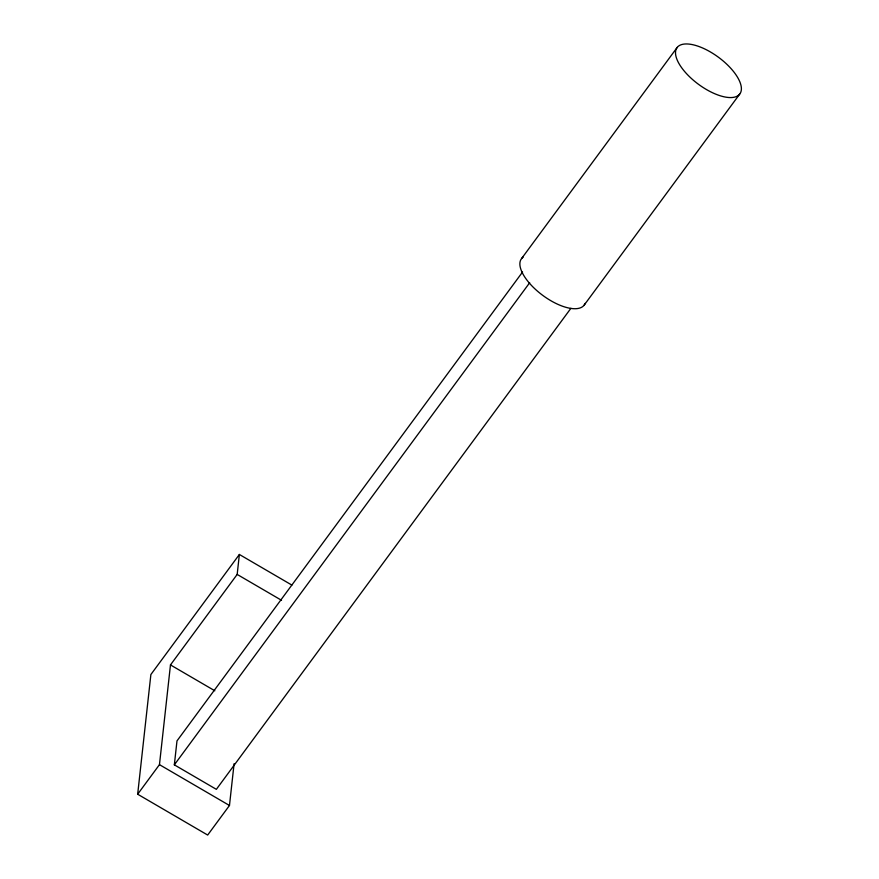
<?xml version="1.0" encoding="UTF-8"?>
<svg xmlns="http://www.w3.org/2000/svg" width="879" height="879" viewBox="0 0 879 879"><rect width="100%" height="100%" fill="white"/><g stroke="black" fill="none" stroke-linecap="round" stroke-linejoin="round"><path stroke-width="1.32" d="M234.089 763.697L229.474 805.483L207.675 835.05L137.673 794.22L150.88 674.534L239.374 554.473L291.883 585.095M137.673 794.22L159.462 764.653L170.471 664.92L237.176 574.426L239.374 554.473M570.889 308.331L216.355 789.342L174.339 764.84L176.987 740.898L522.565 272.018M521.599 258.536L677.226 47.389M174.339 764.84L529.674 282.73M584.052 305.277L739.678 94.13A39.006 16.811 36.4 0 0 701.936 47.697A39.006 16.811 36.4 0 0 683.741 70.452A39.006 16.811 36.4 0 0 739.678 94.13M237.176 574.426L281.511 600.28M170.471 664.92L214.817 690.773M159.462 764.653L229.474 805.483M585.15 303.365A39.006 16.811 36.4 0 1 542.31 295.047A39.006 16.811 36.4 0 1 523.236 257.02"/></g></svg>
